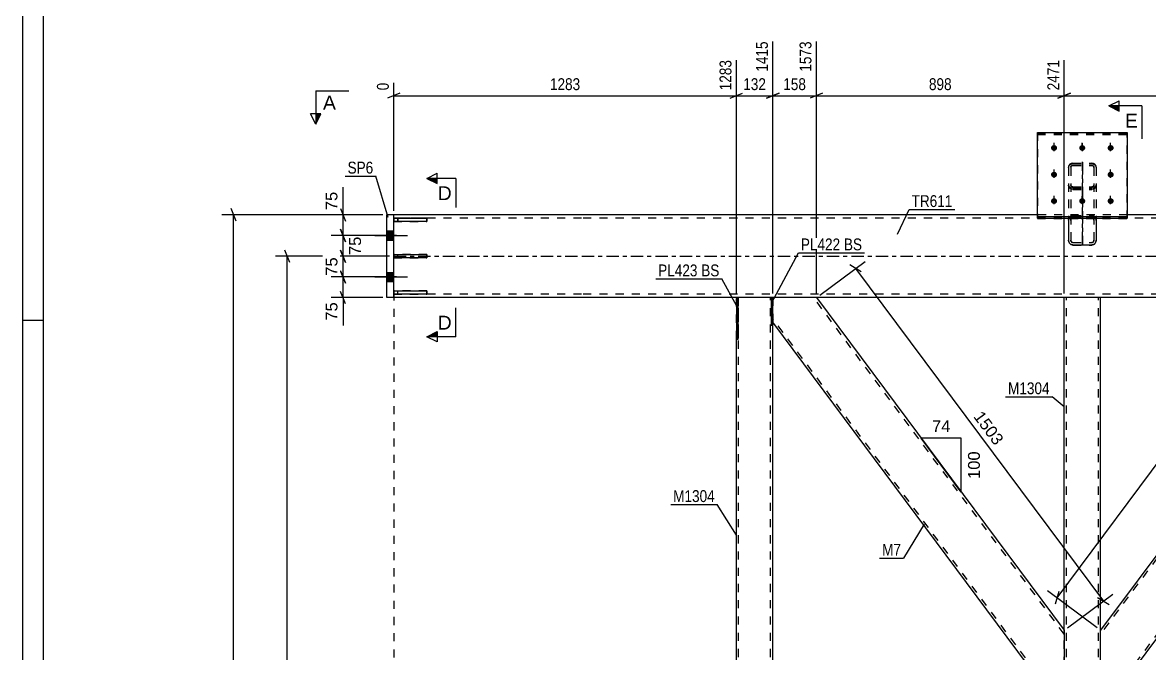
# Model space of a CAD drawing. Header units: millimetres. Extents: x -90 to 1099, y -612 to 229.
# Drawn here: x -89.7 to 182.6, y -96 to 56.5 of the extents above; entities that cross this region are included whole.
import ezdxf

# ---------------------------------------------------------------- set-up
doc = ezdxf.new("R2010")
doc.units = ezdxf.units.MM
doc.linetypes.add('DXK_LINE_DOT2', pattern=[3.9198, 1.9599, -1.9599])
doc.linetypes.add('DXK_LINE_DOT3', pattern=[5.9187, 2.979, -0.9799, 0.9799, -0.9799])
doc.styles.add('Arial', font='ARIAL.TTF', dxfattribs={"height": 0.2})
doc.styles.add('Arial Narrow', font='ARIALN.TTF', dxfattribs={"height": 0.2})

# ---------------------------------------------------------------- blocks, each defined once
blk = doc.blocks.new('Unknown-761555022-1133')
at = {"color": 5, "linetype": 'Continuous'}
for p, q in [((-89.67, 229.45), (-89.67, -611.55)), ((-84.67, 224.45), (-84.67, -606.55)), ((-84.67, -15.55), (-89.67, -15.55))]:
    blk.add_line(p, q, dxfattribs=at)
blk = doc.blocks.new('Part-761555022-4095 - 4074')
at = {"color": 7, "linetype": 'DXK_LINE_DOT2'}
for p, q in [((163.09, 21.9), (163.01, 21.51)), ((163.32, 22.22), (163.09, 21.9)), ((163.67, 22.44), (163.32, 22.22)), ((163.58, 21.71), (163.7, 21.87)), ((164.07, 22.52), (163.67, 22.44)), ((163.7, 21.87), (163.87, 21.98)), ((163.87, 21.98), (164.07, 22.01)), ((164.07, 22.52), (168.61, 22.52)), ((164.07, 22.01), (168.61, 22.01)), ((169.02, 22.44), (168.61, 22.52)), ((168.61, 22.01), (168.81, 21.98)), ((168.81, 21.98), (168.98, 21.87)), ((168.98, 21.87), (169.1, 21.71)), ((169.36, 22.22), (169.02, 22.44)), ((169.59, 21.9), (169.36, 22.22)), ((169.67, 21.51), (169.59, 21.9)), ((163.01, 21.51), (163.01, 9.2)), ((163.54, 21.51), (163.58, 21.71)), ((163.54, 21.51), (163.54, 3.88)), ((169.1, 21.71), (169.14, 21.51)), ((169.14, 21.51), (169.14, 3.88)), ((169.67, 21.51), (169.67, 9.2)), ((163.01, 17.25), (163.09, 16.87)), ((163.09, 16.87), (163.32, 16.55)), ((163.32, 16.55), (163.67, 16.33)), ((163.58, 17.06), (163.54, 17.25)), ((163.7, 16.9), (163.58, 17.06)), ((163.87, 16.79), (163.7, 16.9)), ((164.07, 16.75), (163.87, 16.79)), ((164.07, 16.75), (168.61, 16.75)), ((168.81, 16.79), (168.61, 16.75)), ((168.98, 16.9), (168.81, 16.79)), ((169.1, 17.06), (168.98, 16.9)), ((169.02, 16.33), (169.36, 16.55)), ((169.14, 17.25), (169.1, 17.06)), ((169.36, 16.55), (169.59, 16.87)), ((169.59, 16.87), (169.67, 17.25)), ((163.67, 16.33), (164.07, 16.25)), ((164.07, 16.25), (168.61, 16.25)), ((168.61, 16.25), (169.02, 16.33)), ((163.01, 8.71), (163.09, 9.14)), ((163.58, 8.93), (163.54, 8.71)), ((163.67, 9.76), (164.07, 9.84)), ((164.07, 9.28), (163.87, 9.23)), ((164.07, 9.84), (168.61, 9.84)), ((164.07, 9.28), (168.61, 9.28)), ((168.61, 9.84), (169.02, 9.76)), ((168.81, 9.23), (168.61, 9.28)), ((169.14, 8.71), (169.1, 8.93)), ((169.59, 9.14), (169.67, 8.71)), ((163.54, 3.88), (163.58, 3.67)), ((163.87, 3.36), (164.07, 3.32)), ((164.07, 3.32), (168.61, 3.32)), ((168.61, 3.32), (168.81, 3.36)), ((169.1, 3.67), (169.14, 3.88))]:
    blk.add_line(p, q, dxfattribs=at)
at = {"color": 7, "linetype": 'DXK_LINE_DOT3'}
blk.add_line((166.34, 2.88), (166.34, 22.8), dxfattribs=at)
at = {"color": 2, "linetype": 'Continuous'}
for p, q in [((163.01, 9.2), (163.01, 3.88)), ((169.67, 9.2), (169.67, 3.88)), ((163.09, 3.45), (163.01, 3.88)), ((164.07, 2.75), (163.67, 2.84)), ((164.07, 2.75), (168.61, 2.75)), ((169.02, 2.84), (168.61, 2.75)), ((169.67, 3.88), (169.59, 3.45))]:
    blk.add_line(p, q, dxfattribs=at)
at = {"color": 7, "linetype": 'DXK_LINE_DOT2'}
for centre, radius, start, end in [((164.12, 8.75), 1.1, 114.32, 159.2417), ((164.1, 8.73), 0.552, 114.32, 159.2417), ((168.58, 8.73), 0.552, 20.7583, 65.68), ((168.56, 8.75), 1.1, 20.7583, 65.68), ((164.1, 3.86), 0.552, 200.7583, 245.68), ((168.58, 3.86), 0.552, 294.32, 339.2417)]:
    blk.add_arc(centre, radius, start, end, dxfattribs=at)
at = {"color": 2, "linetype": 'Continuous'}
for centre, start, end in [((164.12, 3.84), 200.7583, 245.68), ((168.56, 3.84), 294.32, 339.2417)]:
    blk.add_arc(centre, 1.1, start, end, dxfattribs=at)
blk = doc.blocks.new('Part-761555022-4110 - 4074')
at = {"color": 2, "linetype": 'Continuous'}
for p, q in [((230.58, -10), (170.74, -90.37)), ((241.1, -10), (230.61, -10)), ((241.1, -15.96), (173.82, -106.33)), ((170.74, -108.68), (170.74, -90.37)), ((170.74, -110.46), (170.74, -108.68))]:
    blk.add_line(p, q, dxfattribs=at)
at = {"color": 7, "linetype": 'DXK_LINE_DOT2'}
for p, q in [((231.24, -10), (170.74, -91.26)), ((230.58, -10), (230.61, -10)), ((230.61, -10), (230.58, -10)), ((241.1, -10), (241.1, -15.96)), ((241.1, -15.06), (170.74, -109.57)), ((173.82, -106.33), (170.74, -110.46)), ((170.74, -110.33), (170.74, -108.68))]:
    blk.add_line(p, q, dxfattribs=at)
blk = doc.blocks.new('Part-761555022-4161 - 4074')
at = {"color": 7, "linetype": 'DXK_LINE_DOT2'}
for p, q in [((163.01, 21.4), (163.09, 21.78)), ((163.09, 21.78), (163.32, 22.11)), ((163.32, 22.11), (163.67, 22.33)), ((163.67, 22.33), (164.07, 22.4)), ((163.87, 21.86), (163.7, 21.75)), ((164.07, 21.9), (163.87, 21.86)), ((164.07, 22.4), (168.61, 22.4)), ((164.07, 21.9), (168.61, 21.9)), ((168.61, 22.4), (169.02, 22.33)), ((168.81, 21.86), (168.61, 21.9)), ((168.98, 21.75), (168.81, 21.86)), ((169.02, 22.33), (169.36, 22.11)), ((169.36, 22.11), (169.59, 21.78)), ((169.59, 21.78), (169.67, 21.4)), ((163.01, 21.4), (163.01, 3.85)), ((163.58, 21.59), (163.54, 21.4)), ((163.54, 21.4), (163.54, 3.85)), ((163.7, 21.75), (163.58, 21.59)), ((169.1, 21.59), (168.98, 21.75)), ((169.14, 21.4), (169.1, 21.59)), ((169.14, 21.4), (169.14, 3.85)), ((169.67, 21.4), (169.67, 3.85)), ((163.09, 16.76), (163.01, 17.14)), ((163.32, 16.43), (163.09, 16.76)), ((163.67, 16.21), (163.32, 16.43)), ((163.54, 17.14), (163.58, 16.95)), ((163.58, 16.95), (163.7, 16.79)), ((163.7, 16.79), (163.87, 16.68)), ((163.87, 16.68), (164.07, 16.64)), ((164.07, 16.64), (168.61, 16.64)), ((168.61, 16.64), (168.81, 16.68)), ((168.81, 16.68), (168.98, 16.79)), ((168.98, 16.79), (169.1, 16.95)), ((169.36, 16.43), (169.02, 16.21)), ((169.1, 16.95), (169.14, 17.14)), ((169.59, 16.76), (169.36, 16.43)), ((169.67, 17.14), (169.59, 16.76)), ((164.07, 16.14), (163.67, 16.21)), ((164.07, 16.14), (168.61, 16.14)), ((169.02, 16.21), (168.61, 16.14)), ((163.09, 9.1), (163.01, 8.67)), ((163.54, 8.67), (163.58, 8.89)), ((164.07, 9.81), (163.67, 9.72)), ((163.87, 9.19), (164.07, 9.24)), ((164.07, 9.81), (168.61, 9.81)), ((164.07, 9.24), (168.61, 9.24)), ((169.02, 9.72), (168.61, 9.81)), ((168.61, 9.24), (168.81, 9.19)), ((169.1, 8.89), (169.14, 8.67)), ((169.67, 8.67), (169.59, 9.1)), ((163.01, 3.85), (163.09, 3.41)), ((163.58, 3.63), (163.54, 3.85)), ((163.67, 2.8), (164.07, 2.71)), ((164.07, 3.28), (163.87, 3.32)), ((164.07, 3.28), (168.61, 3.28)), ((168.81, 3.32), (168.61, 3.28)), ((168.61, 2.71), (169.02, 2.8)), ((169.14, 3.85), (169.1, 3.63)), ((169.59, 3.41), (169.67, 3.85)), ((164.07, 2.71), (168.61, 2.71))]:
    blk.add_line(p, q, dxfattribs=at)
at = {"color": 7, "linetype": 'DXK_LINE_DOT3'}
blk.add_line((166.34, 22.69), (166.34, 2.84), dxfattribs=at)
at = {"color": 7, "linetype": 'DXK_LINE_DOT2'}
for centre, radius, start, end in [((164.12, 8.71), 1.1, 114.32, 159.2417), ((164.1, 8.69), 0.552, 114.32, 159.2417), ((168.58, 8.69), 0.552, 20.7583, 65.68), ((168.56, 8.71), 1.1, 20.7583, 65.68), ((164.12, 3.8), 1.1, 200.7583, 245.68), ((164.1, 3.82), 0.552, 200.7583, 245.68), ((168.58, 3.82), 0.552, 294.32, 339.2417), ((168.56, 3.8), 1.1, 294.32, 339.2417)]:
    blk.add_arc(centre, radius, start, end, dxfattribs=at)
blk = doc.blocks.new('Part-761555022-4164 - 4074')
at = {"color": 2, "linetype": 'Continuous'}
for p, q in [((155.51, 9.2), (155.51, 29.93)), ((155.51, 29.93), (177.17, 29.93)), ((177.17, 29.93), (177.17, 9.2)), ((155.51, 9.57), (177.17, 9.57)), ((155.51, 9.2), (177.17, 9.2))]:
    blk.add_line(p, q, dxfattribs=at)
at = {"color": 7, "linetype": 'DXK_LINE_DOT2'}
blk.add_line((155.51, 29.56), (177.17, 29.56), dxfattribs=at)
blk = doc.blocks.new('Part-761555022-4167 - 4074')
at = {"color": 7, "linetype": 'DXK_LINE_DOT2'}
for p, q in [((177.17, 29.82), (155.51, 29.82)), ((155.51, 29.82), (155.51, 9.09)), ((155.51, 29.45), (177.17, 29.45)), ((177.17, 9.09), (177.17, 29.82)), ((155.51, 9.46), (177.17, 9.46)), ((155.51, 9.09), (177.17, 9.09))]:
    blk.add_line(p, q, dxfattribs=at)
blk = doc.blocks.new('Part-761555022-4186 - 4074')
at = {"color": 2, "linetype": 'Continuous'}
for p, q in [((-1.67, -10), (-1.67, 10)), ((0, 10), (-1.67, 10)), ((0, -10), (0, 10)), ((0, -10), (-1.67, -10))]:
    blk.add_line(p, q, dxfattribs=at)
blk = doc.blocks.new('Part-761555022-4246 - 4074')
at = {"color": 2, "linetype": 'Continuous'}
for p, q in [((45.34, 10), (0, 10)), ((155.51, 10), (45.44, 10)), ((393.01, 10), (177.17, 10)), ((45.34, -10), (0, -10)), ((82.77, -10), (45.44, -10)), ((91.17, -10), (83.17, -10)), ((91.57, -10), (91.57, -10)), ((230.61, -10), (102.06, -10))]:
    blk.add_line(p, q, dxfattribs=at)
at = {"color": 7, "linetype": 'DXK_LINE_DOT2'}
for p, q in [((0, -10), (0, 10)), ((45.34, 9.2), (0, 9.2)), ((1035.51, 9.2), (45.44, 9.2)), ((177.17, 10), (155.51, 10)), ((45.34, -9.2), (0, -9.2)), ((1035.51, -9.2), (45.44, -9.2)), ((83.17, -10), (82.77, -10)), ((102.06, -10), (91.17, -10))]:
    blk.add_line(p, q, dxfattribs=at)
at = {"color": 7, "linetype": 'DXK_LINE_DOT3'}
for p, q in [((0, 0), (45.34, 0)), ((45.44, 0), (1035.51, 0))]:
    blk.add_line(p, q, dxfattribs=at)
blk = doc.blocks.new('Part-761555022-4250 - 4074')
at = {"color": 2, "linetype": 'Continuous'}
for p, q in [((0, 0.4), (8, 0.4)), ((0, 0.4), (0, -0.4)), ((8, 0.4), (8, -0.4)), ((8, -0.4), (0, -0.4))]:
    blk.add_line(p, q, dxfattribs=at)
at = {"color": 7, "linetype": 'DXK_LINE_DOT2'}
blk.add_line((1, -0.4), (1, 0.4), dxfattribs=at)
blk = doc.blocks.new('Part-761555022-4251 - 4074')
at = {"color": 2, "linetype": 'Continuous'}
for p, q in [((0, 9.17), (8, 9.17)), ((0, 9.17), (0, 8.37)), ((8, 8.37), (0, 8.37)), ((8, 9.17), (8, 8.37))]:
    blk.add_line(p, q, dxfattribs=at)
at = {"color": 7, "linetype": 'DXK_LINE_DOT2'}
blk.add_line((1, 8.37), (1, 9.17), dxfattribs=at)
blk = doc.blocks.new('Part-761555022-4252 - 4074')
at = {"color": 2, "linetype": 'Continuous'}
for p, q in [((0, -9.16), (0, -8.36)), ((0, -8.36), (8, -8.36)), ((8, -9.16), (0, -9.16)), ((8, -8.36), (8, -9.16))]:
    blk.add_line(p, q, dxfattribs=at)
at = {"color": 7, "linetype": 'DXK_LINE_DOT2'}
blk.add_line((1, -9.16), (1, -8.36), dxfattribs=at)
blk = doc.blocks.new('Part-761555022-4253 - 4074')
at = {"color": 7, "linetype": 'DXK_LINE_DOT2'}
for p, q in [((8, 0.4), (0, 0.4)), ((0, 0.4), (0, -0.4)), ((1, -0.4), (1, 0.4)), ((8, -0.4), (8, 0.4)), ((0, -0.4), (8, -0.4))]:
    blk.add_line(p, q, dxfattribs=at)
blk = doc.blocks.new('Part-761555022-4254 - 4074')
at = {"color": 7, "linetype": 'DXK_LINE_DOT2'}
for p, q in [((8, 9.17), (0, 9.17)), ((0, 9.17), (0, 8.37)), ((0, 8.37), (8, 8.37)), ((1, 9.17), (1, 8.37)), ((8, 8.37), (8, 9.17))]:
    blk.add_line(p, q, dxfattribs=at)
blk = doc.blocks.new('Part-761555022-4255 - 4074')
at = {"color": 7, "linetype": 'DXK_LINE_DOT2'}
for p, q in [((8, -8.36), (0, -8.36)), ((0, -8.36), (0, -9.16)), ((0, -9.16), (8, -9.16)), ((1, -9.16), (1, -8.36)), ((8, -9.16), (8, -8.36))]:
    blk.add_line(p, q, dxfattribs=at)
blk = doc.blocks.new('Bolt-761555022-4394 - 4074')
at = {"linetype": 'Continuous'}
for points in [[(-1.67, 6.1), (-1.67, 3.9), (0, 3.9), (0, 6.1)], [(-1.67, 6.1), (-1.67, 3.9), (0, 3.9), (0, 6.1)], [(-1.67, -3.9), (-1.67, -6.1), (0, -6.1), (0, -3.9)], [(-1.67, -3.9), (-1.67, -6.1), (0, -6.1), (0, -3.9)]]:
    blk.add_hatch(color=1, dxfattribs=at).paths.add_polyline_path(points)
at = {"color": 1, "linetype": 'Continuous'}
for p, q in [((-1.67, 6.1), (0, 6.1)), ((-1.67, 6.1), (0, 6.1)), ((-4.6, 5), (3.33, 5)), ((-4.6, 5), (3.33, 5)), ((-1.67, 3.9), (0, 3.9)), ((-1.67, 3.9), (0, 3.9)), ((-4.6, -5), (3.33, -5)), ((-4.6, -5), (3.33, -5)), ((-1.67, -3.9), (0, -3.9)), ((-1.67, -3.9), (0, -3.9)), ((-1.67, -6.1), (0, -6.1)), ((-1.67, -6.1), (0, -6.1))]:
    blk.add_line(p, q, dxfattribs=at)
blk = doc.blocks.new('Bolt-761555022-4397 - 4074')
at = {"color": 1, "linetype": 'DXK_LINE_DOT2'}
for p, q in [((159.51, 25.4), (159.51, 27.29)), ((166.37, 25.4), (166.37, 27.29)), ((173.17, 25.4), (173.17, 27.29)), ((159.51, 18.94), (159.51, 20.84)), ((173.17, 18.94), (173.17, 20.84)), ((159.51, 12.55), (159.51, 14.45)), ((166.37, 12.55), (166.37, 14.45)), ((173.17, 12.55), (173.17, 14.45))]:
    blk.add_line(p, q, dxfattribs=at)
blk = doc.blocks.new('Bolt-761555022-4398 - 4074')
at = {"linetype": 'Continuous'}
for points in [[(159.51, 25.48), (159.35, 25.5), (159.21, 25.54), (159.08, 25.61), (158.96, 25.71), (158.87, 25.83), (158.81, 25.96), (158.78, 26.1), (158.78, 26.24), (158.81, 26.38), (158.87, 26.51), (158.96, 26.63), (159.08, 26.73), (159.21, 26.8), (159.35, 26.84), (159.51, 26.86), (159.66, 26.84), (159.81, 26.8), (159.94, 26.73), (160.05, 26.63), (160.14, 26.51), (160.2, 26.38), (160.24, 26.24), (160.24, 26.1), (160.2, 25.96), (160.14, 25.83), (160.05, 25.71), (159.94, 25.61), (159.81, 25.54), (159.66, 25.5)], [(166.31, 25.48), (166.15, 25.5), (166.01, 25.54), (165.88, 25.61), (165.76, 25.71), (165.67, 25.83), (165.61, 25.96), (165.58, 26.1), (165.58, 26.24), (165.61, 26.38), (165.67, 26.51), (165.76, 26.63), (165.88, 26.73), (166.01, 26.8), (166.15, 26.84), (166.31, 26.86), (166.46, 26.84), (166.61, 26.8), (166.74, 26.73), (166.85, 26.63), (166.94, 26.51), (167, 26.38), (167.04, 26.24), (167.04, 26.1), (167, 25.96), (166.94, 25.83), (166.85, 25.71), (166.74, 25.61), (166.61, 25.54), (166.46, 25.5)], [(173.17, 25.48), (173.02, 25.5), (172.88, 25.54), (172.74, 25.61), (172.63, 25.71), (172.54, 25.83), (172.48, 25.96), (172.44, 26.1), (172.44, 26.24), (172.48, 26.38), (172.54, 26.51), (172.63, 26.63), (172.74, 26.73), (172.88, 26.8), (173.02, 26.84), (173.17, 26.86), (173.33, 26.84), (173.47, 26.8), (173.6, 26.73), (173.72, 26.63), (173.81, 26.51), (173.87, 26.38), (173.9, 26.24), (173.9, 26.1), (173.87, 25.96), (173.81, 25.83), (173.72, 25.71), (173.6, 25.61), (173.47, 25.54), (173.33, 25.5)], [(159.51, 19.03), (159.35, 19.04), (159.21, 19.09), (159.08, 19.16), (158.96, 19.26), (158.87, 19.37), (158.81, 19.5), (158.78, 19.65), (158.78, 19.79), (158.81, 19.93), (158.87, 20.06), (158.96, 20.18), (159.08, 20.27), (159.21, 20.35), (159.35, 20.39), (159.51, 20.41), (159.66, 20.39), (159.81, 20.35), (159.94, 20.27), (160.05, 20.18), (160.14, 20.06), (160.2, 19.93), (160.24, 19.79), (160.24, 19.65), (160.2, 19.5), (160.14, 19.37), (160.05, 19.26), (159.94, 19.16), (159.81, 19.09), (159.66, 19.04)], [(173.17, 19.03), (173.02, 19.04), (172.88, 19.09), (172.74, 19.16), (172.63, 19.26), (172.54, 19.37), (172.48, 19.5), (172.44, 19.65), (172.44, 19.79), (172.48, 19.93), (172.54, 20.06), (172.63, 20.18), (172.74, 20.27), (172.88, 20.35), (173.02, 20.39), (173.17, 20.41), (173.33, 20.39), (173.47, 20.35), (173.6, 20.27), (173.72, 20.18), (173.81, 20.06), (173.87, 19.93), (173.9, 19.79), (173.9, 19.65), (173.87, 19.5), (173.81, 19.37), (173.72, 19.26), (173.6, 19.16), (173.47, 19.09), (173.33, 19.04)], [(159.51, 12.64), (159.35, 12.65), (159.21, 12.7), (159.08, 12.77), (158.96, 12.87), (158.87, 12.98), (158.81, 13.11), (158.78, 13.26), (158.78, 13.4), (158.81, 13.54), (158.87, 13.67), (158.96, 13.79), (159.08, 13.88), (159.21, 13.96), (159.35, 14), (159.51, 14.02), (159.66, 14), (159.81, 13.96), (159.94, 13.88), (160.05, 13.79), (160.14, 13.67), (160.2, 13.54), (160.24, 13.4), (160.24, 13.26), (160.2, 13.11), (160.14, 12.98), (160.05, 12.87), (159.94, 12.77), (159.81, 12.7), (159.66, 12.65)], [(166.31, 12.64), (166.15, 12.65), (166.01, 12.7), (165.88, 12.77), (165.76, 12.87), (165.67, 12.98), (165.61, 13.11), (165.58, 13.26), (165.58, 13.4), (165.61, 13.54), (165.67, 13.67), (165.76, 13.79), (165.88, 13.88), (166.01, 13.96), (166.15, 14), (166.31, 14.02), (166.46, 14), (166.61, 13.96), (166.74, 13.88), (166.85, 13.79), (166.94, 13.67), (167, 13.54), (167.04, 13.4), (167.04, 13.26), (167, 13.11), (166.94, 12.98), (166.85, 12.87), (166.74, 12.77), (166.61, 12.7), (166.46, 12.65)], [(173.17, 12.64), (173.02, 12.65), (172.88, 12.7), (172.74, 12.77), (172.63, 12.87), (172.54, 12.98), (172.48, 13.11), (172.44, 13.26), (172.44, 13.4), (172.48, 13.54), (172.54, 13.67), (172.63, 13.79), (172.74, 13.88), (172.88, 13.96), (173.02, 14), (173.17, 14.02), (173.33, 14), (173.47, 13.96), (173.6, 13.88), (173.72, 13.79), (173.81, 13.67), (173.87, 13.54), (173.9, 13.4), (173.9, 13.26), (173.87, 13.11), (173.81, 12.98), (173.72, 12.87), (173.6, 12.77), (173.47, 12.7), (173.33, 12.65)]]:
    blk.add_hatch(color=1, dxfattribs=at).paths.add_polyline_path(points)
at = {"color": 1, "linetype": 'Continuous'}
for p, q in [((159.51, 25.51), (159.51, 27.4)), ((166.31, 25.51), (166.31, 27.4)), ((173.17, 25.51), (173.17, 27.4)), ((159.51, 19.06), (159.51, 20.95)), ((173.17, 19.06), (173.17, 20.95)), ((159.51, 12.67), (159.51, 14.56)), ((166.31, 12.67), (166.31, 14.56)), ((173.17, 12.67), (173.17, 14.56))]:
    blk.add_line(p, q, dxfattribs=at)
blk = doc.blocks.new('Part-761555022-4433 - 4074')
at = {"color": 7, "linetype": 'DXK_LINE_DOT2'}
for p, q in [((82.77, -10), (83.17, -10)), ((82.77, -10), (82.77, -20)), ((83.17, -10), (83.17, -20)), ((82.77, -20), (83.17, -20))]:
    blk.add_line(p, q, dxfattribs=at)
blk = doc.blocks.new('Part-761555022-4438 - 4074')
at = {"color": 2, "linetype": 'Continuous'}
for p, q in [((83.17, -10), (82.77, -10)), ((82.77, -10), (82.77, -20)), ((83.17, -20), (83.17, -10)), ((82.77, -20), (83.17, -20))]:
    blk.add_line(p, q, dxfattribs=at)
blk = doc.blocks.new('Part-761555022-4453 - 4074')
at = {"color": 2, "linetype": 'Continuous'}
for p, q in [((91.57, -10), (91.17, -10)), ((91.17, -10), (91.17, -16.62)), ((91.57, -16.62), (91.57, -10)), ((91.17, -16.62), (91.57, -16.62))]:
    blk.add_line(p, q, dxfattribs=at)
blk = doc.blocks.new('Part-761555022-4458 - 4074')
at = {"color": 7, "linetype": 'DXK_LINE_DOT2'}
for p, q in [((91.17, -10), (91.57, -10)), ((91.17, -10), (91.17, -16.62)), ((91.57, -10), (91.57, -16.62)), ((91.17, -16.62), (91.57, -16.62))]:
    blk.add_line(p, q, dxfattribs=at)
blk = doc.blocks.new('Part-761555022-4490 - 4074')
at = {"color": 2, "linetype": 'Continuous'}
for p, q in [((161.94, -90.38), (161.94, -10)), ((170.74, -90.37), (170.74, -10)), ((161.94, -200.1), (161.94, -122.28)), ((170.74, -200.1), (170.74, -122.3))]:
    blk.add_line(p, q, dxfattribs=at)
at = {"color": 7, "linetype": 'DXK_LINE_DOT2'}
for p, q in [((170.74, -10), (161.94, -10)), ((162.47, -202.67), (162.47, -10)), ((170.21, -202.67), (170.21, -10)), ((161.94, -122.28), (161.94, -90.38)), ((170.74, -122.3), (170.74, -90.37)), ((161.94, -202.67), (161.94, -200.1)), ((170.74, -202.67), (170.74, -200.1)), ((161.94, -202.67), (170.74, -202.67))]:
    blk.add_line(p, q, dxfattribs=at)
blk = doc.blocks.new('Part-761555022-4560 - 4074')
at = {"color": 2, "linetype": 'Continuous'}
for p, q in [((102.06, -10), (91.57, -10)), ((102.09, -10), (161.94, -90.38)), ((158.86, -106.33), (91.57, -15.96)), ((161.94, -90.38), (161.94, -110.48))]:
    blk.add_line(p, q, dxfattribs=at)
at = {"color": 7, "linetype": 'DXK_LINE_DOT2'}
for p, q in [((91.57, -15.96), (91.57, -10)), ((161.94, -91.28), (101.43, -10)), ((102.09, -10), (102.06, -10)), ((102.09, -10), (102.06, -10)), ((161.94, -109.58), (91.57, -15.06)), ((161.94, -110.48), (158.86, -106.33))]:
    blk.add_line(p, q, dxfattribs=at)
blk = doc.blocks.new('Part-761555022-4565 - 4074')
at = {"color": 7, "linetype": 'DXK_LINE_DOT2'}
for p, q in [((91.57, -10), (82.77, -10)), ((82.77, -20), (82.77, -10)), ((83.3, -202.67), (83.3, -10)), ((91.04, -202.67), (91.04, -10)), ((91.57, -16.62), (91.57, -10)), ((82.77, -202.67), (82.77, -192.67)), ((91.57, -202.67), (91.57, -196.04)), ((82.77, -202.67), (91.57, -202.67))]:
    blk.add_line(p, q, dxfattribs=at)
at = {"color": 2, "linetype": 'Continuous'}
for p, q in [((91.57, -196.04), (91.57, -16.62)), ((82.77, -192.67), (82.77, -20))]:
    blk.add_line(p, q, dxfattribs=at)
blk = doc.blocks.new('Line-761555022-5967 - 4074')
at = {"color": 1, "linetype": 'DXK_LINE_DOT2'}
blk.add_line((0, -8.76), (0, -194.58), dxfattribs=at)
blk = doc.blocks.new('StraightDimension-761555022-5138 - 4074')
at = {"color": 7, "linetype": 'Continuous'}
for p, q in [((-12.86, 6.5), (-11.66, 3.5)), ((0.67, 5), (-14.66, 5)), ((-12.26, 0), (-12.26, 5)), ((-1, 0), (-14.66, 0)), ((-11.66, -1.5), (-12.86, 1.5))]:
    blk.add_line(p, q, dxfattribs=at)
at = {"color": 0}
blk.add_wipeout([(-7.31, 5.33), (-11.51, 5.33), (-11.51, -0.32), (-7.31, -0.32)], dxfattribs=at)
at = {"color": 3, "style": 'Arial'}
blk.add_text('75', height=2.865, rotation=90.0002, dxfattribs=at).set_placement((-7.91, 0.28))
blk = doc.blocks.new('StraightDimension-761555022-5121 - 4074')
at = {"color": 7, "linetype": 'Continuous'}
for p, q in [((-2.67, 0), (-28.56, 0)), ((-25.11, -1.5), (-26.31, 1.5)), ((-25.71, -212.58), (-25.71, 0)), ((-26.31, -211.08), (-25.11, -214.08)), ((-1, -212.58), (-28.56, -212.58))]:
    blk.add_line(p, q, dxfattribs=at)
at = {"color": 0}
blk.add_wipeout([(-26.46, -102.03), (-30.66, -102.03), (-30.66, -110.55), (-26.46, -110.55)], dxfattribs=at)
at = {"color": 3, "style": 'Arial Narrow'}
blk.add_text('3189', height=2.863, rotation=90.0002, dxfattribs=at).set_placement((-27.06, -109.95))
blk = doc.blocks.new('StraightDimension-761555022-14798 - 4074')
at = {"color": 7, "linetype": 'Continuous'}
for p, q in [((102.9, -9.4), (113.85, -1.25)), ((112.94, -3.79), (110.19, -2.1)), ((111.56, -2.95), (171.41, -83.33)), ((162.74, -89.79), (173.7, -81.63)), ((170.03, -82.49), (172.79, -84.18))]:
    blk.add_line(p, q, dxfattribs=at)
at = {"color": 0}
blk.add_wipeout([(145.1, -46.74), (148.47, -44.23), (142.44, -36.14), (139.07, -38.64)], dxfattribs=at)
at = {"color": 3, "style": 'Arial'}
blk.add_text('1503', height=2.865, rotation=-53.3309, dxfattribs=at).set_placement((139.91, -38.77))
blk = doc.blocks.new('StraightDimension-761555022-14824 - 4074')
at = {"color": 7, "linetype": 'Continuous'}
for p, q in [((160.22, -82.53), (220.05, -2.16)), ((229.77, -9.4), (217.76, -0.46)), ((219.64, -3.73), (220.47, -0.6)), ((169.94, -89.77), (157.93, -80.83)), ((160.63, -80.97), (159.8, -84.09))]:
    blk.add_line(p, q, dxfattribs=at)
at = {"color": 0}
blk.add_wipeout([(192.55, -37.85), (189.18, -35.34), (183.15, -43.44), (186.52, -45.95)], dxfattribs=at)
at = {"color": 3, "style": 'Arial'}
blk.add_text('1503', height=2.865, rotation=53.3309, dxfattribs=at).set_placement((186.39, -45.11))
blk = doc.blocks.new('StraightDimension-761555022-13958 - 4074')
at = {"color": 7, "linetype": 'Continuous'}
for p, q in [((82.77, -9), (82.77, 47.41)), ((0, 11), (0, 41.92)), ((1.5, 39.39), (-1.5, 38.19)), ((0, 38.79), (82.77, 38.79)), ((81.27, 38.19), (84.27, 39.39))]:
    blk.add_line(p, q, dxfattribs=at)
at = {"color": 0, "linetype": 'Continuous'}
for points in [[(82.17, 48.01), (77.97, 48.01), (77.97, 39.49), (82.17, 39.49)], [(-0.6, 42.52), (-4.8, 42.52), (-4.8, 39.49), (-0.6, 39.49)]]:
    blk.add_wipeout(points, dxfattribs=at)
at = {"color": 0}
blk.add_wipeout([(45.64, 39.54), (45.64, 43.74), (37.13, 43.74), (37.13, 39.54)], dxfattribs=at)
at = {"color": 3, "linetype": 'Continuous', "style": 'Arial Narrow'}
for s, height, p in [('1283', 2.863, (81.57, 40.09)), ('0', 2.86, (-1.2, 40.09))]:
    blk.add_text(s, height=height, rotation=90.0002, dxfattribs=at).set_placement(p)
at = {"color": 3, "style": 'Arial Narrow'}
blk.add_text('1283', height=2.863, dxfattribs=at).set_placement((37.73, 40.14))
blk = doc.blocks.new('StraightDimension-761555022-5147 - 4074')
at = {"color": 7, "linetype": 'Continuous'}
for p, q in [((-1, 0), (-15.11, 0)), ((-12.86, 1.5), (-11.66, -1.5)), ((-12.26, -5), (-12.26, 0)), ((0.67, -5), (-15.11, -5)), ((-11.66, -6.5), (-12.86, -3.5))]:
    blk.add_line(p, q, dxfattribs=at)
at = {"color": 0}
blk.add_wipeout([(-13.01, 0.33), (-17.21, 0.33), (-17.21, -5.32), (-13.01, -5.32)], dxfattribs=at)
at = {"color": 3, "style": 'Arial'}
blk.add_text('75', height=2.865, rotation=90.0002, dxfattribs=at).set_placement((-13.61, -4.72))
blk = doc.blocks.new('StraightDimension-761555022-5128 - 4074')
at = {"color": 7, "linetype": 'Continuous'}
for p, q in [((-12.86, 11.5), (-11.66, 8.5)), ((-2.67, 10), (-15.11, 10)), ((-12.26, 5), (-12.26, 10)), ((-11.66, 3.5), (-12.86, 6.5)), ((0.67, 5), (-15.11, 5))]:
    blk.add_line(p, q, dxfattribs=at)
at = {"color": 0}
blk.add_wipeout([(-13.01, 16.17), (-17.21, 16.17), (-17.21, 10.52), (-13.01, 10.52)], dxfattribs=at)
at = {"color": 7, "linetype": 'Continuous'}
blk.add_line((-12.26, 10), (-12.26, 16.7), dxfattribs=at)
blk.add_line((-12.26, 10), (-12.26, 16.7), dxfattribs=at)
at = {"color": 3, "style": 'Arial'}
blk.add_text('75', height=2.865, rotation=90.0002, dxfattribs=at).set_placement((-13.61, 11.12))
blk = doc.blocks.new('StraightDimension-761555022-5156 - 4074')
at = {"color": 7, "linetype": 'Continuous'}
for p, q in [((0.67, -5), (-15.11, -5)), ((-12.86, -3.5), (-11.66, -6.5)), ((-12.26, -10), (-12.26, -5)), ((-2.67, -10), (-15.11, -10)), ((-11.66, -11.5), (-12.86, -8.5))]:
    blk.add_line(p, q, dxfattribs=at)
at = {"color": 0}
blk.add_wipeout([(-13.01, -10.53), (-17.21, -10.53), (-17.21, -16.17), (-13.01, -16.17)], dxfattribs=at)
at = {"color": 7, "linetype": 'Continuous'}
blk.add_line((-12.26, -10), (-12.26, -16.7), dxfattribs=at)
blk.add_line((-12.26, -10), (-12.26, -16.7), dxfattribs=at)
at = {"color": 3, "style": 'Arial'}
blk.add_text('75', height=2.865, rotation=90.0002, dxfattribs=at).set_placement((-13.61, -15.57))
blk = doc.blocks.new('StraightDimension-761555022-13957 - 4074')
at = {"color": 7, "linetype": 'Continuous'}
for p, q in [((91.57, -9), (91.57, 51.91)), ((82.77, -9), (82.77, 47.41)), ((81.27, 38.19), (84.27, 39.39)), ((82.77, 38.79), (91.57, 38.79)), ((93.07, 39.39), (90.07, 38.19))]:
    blk.add_line(p, q, dxfattribs=at)
at = {"color": 0}
blk.add_wipeout([(90.51, 39.54), (90.51, 43.74), (83.83, 43.74), (83.83, 39.54)], dxfattribs=at)
at = {"color": 0, "linetype": 'Continuous'}
blk.add_wipeout([(90.97, 52.51), (86.77, 52.51), (86.77, 43.99), (90.97, 43.99)], dxfattribs=at)
at = {"color": 3, "linetype": 'Continuous', "style": 'Arial Narrow'}
blk.add_text('1415', height=2.863, rotation=90.0002, dxfattribs=at).set_placement((90.37, 44.59))
at = {"color": 3, "style": 'Arial Narrow'}
blk.add_text('132', height=2.863, dxfattribs=at).set_placement((84.43, 40.14))
blk = doc.blocks.new('StraightDimension-761555022-13954 - 4074')
at = {"color": 7, "linetype": 'Continuous'}
for p, q in [((161.94, -9), (161.94, 47.41)), ((230.58, -9), (230.58, 47.41)), ((163.44, 39.39), (160.44, 38.19)), ((161.94, 38.79), (230.58, 38.79)), ((229.08, 38.19), (232.08, 39.39))]:
    blk.add_line(p, q, dxfattribs=at)
at = {"color": 0, "linetype": 'Continuous'}
blk.add_wipeout([(229.98, 48.01), (225.78, 48.01), (225.78, 39.49), (229.98, 39.49)], dxfattribs=at)
at = {"color": 0}
blk.add_wipeout([(200.51, 39.54), (200.51, 43.74), (192, 43.74), (192, 39.54)], dxfattribs=at)
at = {"color": 3, "linetype": 'Continuous', "style": 'Arial Narrow'}
blk.add_text('3500', height=2.863, rotation=90.0002, dxfattribs=at).set_placement((229.38, 40.09))
at = {"color": 3, "style": 'Arial Narrow'}
blk.add_text('1030', height=2.863, dxfattribs=at).set_placement((192.6, 40.14))
blk = doc.blocks.new('StraightDimension-761555022-13955 - 4074')
at = {"color": 7, "linetype": 'Continuous'}
for p, q in [((102.09, -9), (102.09, 51.91)), ((161.94, -9), (161.94, 47.41)), ((103.59, 39.39), (100.59, 38.19)), ((102.09, 38.79), (161.94, 38.79)), ((160.44, 38.19), (163.44, 39.39))]:
    blk.add_line(p, q, dxfattribs=at)
at = {"color": 0, "linetype": 'Continuous'}
blk.add_wipeout([(161.34, 48.01), (157.14, 48.01), (157.14, 39.49), (161.34, 39.49)], dxfattribs=at)
at = {"color": 0}
blk.add_wipeout([(135.36, 39.54), (135.36, 43.74), (128.68, 43.74), (128.68, 39.54)], dxfattribs=at)
at = {"color": 3, "linetype": 'Continuous', "style": 'Arial Narrow'}
blk.add_text('2471', height=2.863, rotation=90.0002, dxfattribs=at).set_placement((160.74, 40.09))
at = {"color": 3, "style": 'Arial Narrow'}
blk.add_text('898', height=2.863, dxfattribs=at).set_placement((129.28, 40.14))
blk = doc.blocks.new('StraightDimension-761555022-13956 - 4074')
at = {"color": 7, "linetype": 'Continuous'}
for p, q in [((91.57, -9), (91.57, 51.91)), ((102.09, -9), (102.09, 51.91)), ((90.07, 38.19), (93.07, 39.39)), ((91.57, 38.79), (102.09, 38.79)), ((103.59, 39.39), (100.59, 38.19))]:
    blk.add_line(p, q, dxfattribs=at)
at = {"color": 0}
blk.add_wipeout([(100.17, 39.54), (100.17, 43.74), (93.49, 43.74), (93.49, 39.54)], dxfattribs=at)
at = {"color": 0, "linetype": 'Continuous'}
blk.add_wipeout([(101.49, 52.51), (97.29, 52.51), (97.29, 43.99), (101.49, 43.99)], dxfattribs=at)
at = {"color": 3, "linetype": 'Continuous', "style": 'Arial Narrow'}
blk.add_text('1573', height=2.863, rotation=90.0002, dxfattribs=at).set_placement((100.89, 44.59))
at = {"color": 3, "style": 'Arial Narrow'}
blk.add_text('158', height=2.863, dxfattribs=at).set_placement((94.09, 40.14))
blk = doc.blocks.new('StraightDimension-761555022-14156 - 4074')
at = {"color": 7, "linetype": 'Continuous'}
for p, q in [((-38.09, 8.5), (-39.29, 11.5)), ((-2.67, 10), (-41.54, 10)), ((-38.69, -230.67), (-38.69, 10)), ((-2.67, -230.67), (-41.54, -230.67)), ((-39.29, -229.17), (-38.09, -232.17))]:
    blk.add_line(p, q, dxfattribs=at)
at = {"color": 0}
blk.add_wipeout([(-39.44, -105.29), (-43.64, -105.29), (-43.64, -115.38), (-39.44, -115.38)], dxfattribs=at)
at = {"color": 3, "style": 'Arial'}
blk.add_text('3610', height=2.865, rotation=90.0002, dxfattribs=at).set_placement((-40.04, -114.78))
blk = doc.blocks.new('AngleDimension-761555022-14646 - 4074')
at = {"color": 7, "linetype": 'Continuous'}
for p, q in [((126.44, -42.7), (127.41, -44)), ((137.08, -44), (127.41, -44)), ((137.08, -56.99), (127.41, -44)), ((137.08, -56.99), (137.08, -44))]:
    blk.add_line(p, q, dxfattribs=at)
at = {"color": 0}
for points in [[(135.07, -43.1), (135.07, -38.9), (129.42, -38.9), (129.42, -43.1)], [(142.18, -46.56), (137.98, -46.56), (137.98, -54.43), (142.18, -54.43)]]:
    blk.add_wipeout(points, dxfattribs=at)
at = {"color": 3, "style": 'Arial'}
blk.add_text('74', height=2.865, dxfattribs=at).set_placement((130.02, -42.5))
blk.add_text('100', height=2.865, rotation=90.0002, dxfattribs=at).set_placement((141.58, -53.83))
blk = doc.blocks.new('Mark-761555022-4561 - 4074')
at = {"color": 0}
blk.add_wipeout([(77.55, -59.39), (77.55, -56.39), (67.5, -56.39), (67.5, -59.39)], dxfattribs=at)
blk.add_wipeout([(77.55, -59.39), (77.55, -56.39), (67.5, -56.39), (67.5, -59.39)], dxfattribs=at)
at = {"color": 30, "linetype": 'Continuous'}
for p in [(66.9, -59.99), (82.77, -67.43)]:
    blk.add_line(p, (78.15, -59.99), dxfattribs=at)
at = {"color": 3, "style": 'Arial Narrow'}
blk.add_text('M1304', height=2.863, dxfattribs=at).set_placement((67.5, -59.39))
blk = doc.blocks.new('Mark-761555022-4182 - 4074')
at = {"color": 0}
blk.add_wipeout([(-4.94, 19.97), (-4.94, 22.97), (-11.16, 22.97), (-11.16, 19.97)], dxfattribs=at)
blk.add_wipeout([(-4.94, 19.97), (-4.94, 22.97), (-11.16, 22.97), (-11.16, 19.97)], dxfattribs=at)
at = {"color": 30, "linetype": 'Continuous'}
for p in [(-11.76, 19.37), (-1.31, 9.32)]:
    blk.add_line(p, (-4.34, 19.37), dxfattribs=at)
at = {"color": 3, "style": 'Arial Narrow'}
blk.add_text('SP6', height=2.863, dxfattribs=at).set_placement((-11.16, 19.97))
blk = doc.blocks.new('Mark-761555022-4242 - 4074')
at = {"color": 0}
blk.add_wipeout([(134.95, 11.89), (134.95, 14.89), (125.09, 14.89), (125.09, 11.89)], dxfattribs=at)
blk.add_wipeout([(134.95, 11.89), (134.95, 14.89), (125.09, 14.89), (125.09, 11.89)], dxfattribs=at)
at = {"color": 30, "linetype": 'Continuous'}
for p, q in [((121.67, 5.3), (124.49, 11.29)), ((124.49, 11.29), (135.55, 11.29))]:
    blk.add_line(p, q, dxfattribs=at)
at = {"color": 3, "style": 'Arial Narrow'}
blk.add_text('TR611', height=2.863, dxfattribs=at).set_placement((125.09, 11.89))
blk = doc.blocks.new('MarkSet-761555022-6088 - 4074')
at = {"color": 0}
blk.add_wipeout([(73.37, -4.86), (73.37, -1.86), (63.87, -1.86), (63.87, -4.86)], dxfattribs=at)
blk.add_wipeout([(73.37, -4.86), (73.37, -1.86), (63.87, -1.86), (63.87, -4.86)], dxfattribs=at)
blk.add_wipeout([(78.65, -4.86), (78.65, -1.86), (74.27, -1.86), (74.27, -4.86)], dxfattribs=at)
blk.add_wipeout([(78.65, -4.86), (78.65, -1.86), (74.27, -1.86), (74.27, -4.86)], dxfattribs=at)
at = {"color": 30, "linetype": 'Continuous'}
for p in [(63.27, -5.46), (82.87, -12.05)]:
    blk.add_line(p, (79.25, -5.46), dxfattribs=at)
at = {"color": 3, "style": 'Arial Narrow'}
for s, p in [('PL423', (63.87, -4.86)), ('BS', (74.27, -4.86))]:
    blk.add_text(s, height=2.863, dxfattribs=at).set_placement(p)
blk = doc.blocks.new('Mark-761555022-4486 - 4074')
at = {"color": 0}
blk.add_wipeout([(158.44, -33.34), (158.44, -30.34), (148.39, -30.34), (148.39, -33.34)], dxfattribs=at)
blk.add_wipeout([(158.44, -33.34), (158.44, -30.34), (148.39, -30.34), (148.39, -33.34)], dxfattribs=at)
at = {"color": 30, "linetype": 'Continuous'}
for p in [(147.79, -33.94), (161.94, -36.42)]:
    blk.add_line(p, (159.04, -33.94), dxfattribs=at)
at = {"color": 3, "style": 'Arial Narrow'}
blk.add_text('M1304', height=2.863, dxfattribs=at).set_placement((148.39, -33.34))
blk = doc.blocks.new('Mark-761555022-4556 - 4074')
at = {"color": 0}
blk.add_wipeout([(122.53, -72.36), (122.53, -69.36), (117.97, -69.36), (117.97, -72.36)], dxfattribs=at)
blk.add_wipeout([(122.53, -72.36), (122.53, -69.36), (117.97, -69.36), (117.97, -72.36)], dxfattribs=at)
at = {"color": 30, "linetype": 'Continuous'}
for p in [(128.1, -64.77), (117.37, -72.96)]:
    blk.add_line(p, (123.13, -72.96), dxfattribs=at)
at = {"color": 3, "style": 'Arial Narrow'}
blk.add_text('M7', height=2.863, dxfattribs=at).set_placement((117.97, -72.36))
blk = doc.blocks.new('SectionMark-761555022-5934 - 4074')
at = {"linetype": 'Continuous'}
for points in [[(175.24, 36.33), (175.24, 35.08), (172.74, 36.33)], [(175.24, -239.52), (175.24, -240.77), (172.74, -240.77)]]:
    blk.add_hatch(color=6, dxfattribs=at).paths.add_polyline_path(points)
at = {"color": 6, "linetype": 'Continuous'}
for p, q in [((172.74, 36.33), (175.24, 37.58)), ((180.74, 36.33), (172.74, 36.33)), ((172.74, 36.33), (175.24, 35.08)), ((175.24, 35.08), (175.24, 37.58)), ((172.74, -240.77), (175.24, -239.52)), ((175.24, -239.52), (175.24, -242.02)), ((180.74, -240.77), (172.74, -240.77)), ((175.24, -242.02), (172.74, -240.77))]:
    blk.add_line(p, q, dxfattribs=at)
at = {"color": 0, "linetype": 'Continuous'}
for points in [[(179.74, 31.08), (179.74, 34.58), (176.63, 34.58), (176.63, 31.08)], [(179.74, -239.02), (179.74, -235.52), (176.63, -235.52), (176.63, -239.02)]]:
    blk.add_wipeout(points, dxfattribs=at)
at = {"color": 6, "linetype": 'Continuous'}
for p, q in [((180.74, 36.33), (180.74, 28.33)), ((180.74, -240.77), (180.74, -232.77))]:
    blk.add_line(p, q, dxfattribs=at)
at = {"color": 3, "linetype": 'Continuous', "style": 'Arial'}
for p in [(176.63, 31.08), (176.63, -239.02)]:
    blk.add_text('E', height=3.34, dxfattribs=at).set_placement(p)
blk = doc.blocks.new('SectionMark-761555022-5936 - 4074')
at = {"color": 6, "linetype": 'Continuous'}
for p, q in [((-18.84, 39.93), (-18.84, 31.93)), ((-18.84, 31.93), (-20.09, 34.43))]:
    blk.add_line(p, q, dxfattribs=at)
at = {"color": 0, "linetype": 'Continuous'}
blk.add_wipeout([(-13.98, 35.43), (-13.98, 38.93), (-17.09, 38.93), (-17.09, 35.43)], dxfattribs=at)
at = {"linetype": 'Continuous'}
blk.add_hatch(color=6, dxfattribs=at).paths.add_polyline_path([(-18.84, 34.43), (-17.59, 34.43), (-18.84, 31.93)])
at = {"color": 6, "linetype": 'Continuous'}
for p, q in [((-18.84, 39.93), (-10.84, 39.93)), ((-17.59, 34.43), (-20.09, 34.43)), ((-18.84, 31.93), (-17.59, 34.43))]:
    blk.add_line(p, q, dxfattribs=at)
at = {"color": 3, "linetype": 'Continuous', "style": 'Arial'}
blk.add_text('A', height=3.34, dxfattribs=at).set_placement((-17.09, 35.43))
blk = doc.blocks.new('SectionMark-761555022-5940 - 4074')
at = {"color": 6, "linetype": 'Continuous'}
for p, q in [((8, 18.81), (10.5, 20.06)), ((15, 18.81), (8, 18.81)), ((15, -19.47), (8, -19.47)), ((10.5, -20.71), (8, -19.47))]:
    blk.add_line(p, q, dxfattribs=at)
at = {"color": 0, "linetype": 'Continuous'}
for points in [[(14, 13.56), (14, 17.06), (10.63, 17.06), (10.63, 13.56)], [(14, -17.72), (14, -14.22), (10.63, -14.22), (10.63, -17.72)]]:
    blk.add_wipeout(points, dxfattribs=at)
at = {"linetype": 'Continuous'}
for points in [[(10.5, 18.81), (10.5, 17.56), (8, 18.81)], [(10.5, -18.21), (10.5, -19.47), (8, -19.47)]]:
    blk.add_hatch(color=6, dxfattribs=at).paths.add_polyline_path(points)
at = {"color": 6, "linetype": 'Continuous'}
for p, q in [((10.5, 17.56), (10.5, 20.06)), ((8, 18.81), (10.5, 17.56)), ((15, 18.81), (15, 11.81)), ((15, -19.47), (15, -12.47)), ((8, -19.47), (10.5, -18.21)), ((10.5, -18.21), (10.5, -20.71))]:
    blk.add_line(p, q, dxfattribs=at)
at = {"color": 3, "linetype": 'Continuous', "style": 'Arial'}
for p in [(10.63, 13.56), (10.63, -17.72)]:
    blk.add_text('D', height=3.34, dxfattribs=at).set_placement(p)
blk = doc.blocks.new('MarkSet-761555022-13220 - 4074')
at = {"color": 0}
blk.add_wipeout([(107.84, 1.42), (107.84, 4.42), (98.34, 4.42), (98.34, 1.42)], dxfattribs=at)
blk.add_wipeout([(107.84, 1.42), (107.84, 4.42), (98.34, 4.42), (98.34, 1.42)], dxfattribs=at)
at = {"color": 30, "linetype": 'Continuous'}
blk.add_line((91.27, -11.34), (97.74, 0.82), dxfattribs=at)
at = {"color": 0}
blk.add_wipeout([(113.12, 1.42), (113.12, 4.42), (108.74, 4.42), (108.74, 1.42)], dxfattribs=at)
blk.add_wipeout([(113.12, 1.42), (113.12, 4.42), (108.74, 4.42), (108.74, 1.42)], dxfattribs=at)
at = {"color": 30, "linetype": 'Continuous'}
blk.add_line((97.74, 0.82), (113.72, 0.82), dxfattribs=at)
at = {"color": 3, "style": 'Arial Narrow'}
for s, p in [('PL422', (98.34, 1.42)), ('BS', (108.74, 1.42))]:
    blk.add_text(s, height=2.863, dxfattribs=at).set_placement(p)

msp = doc.modelspace()

# ---------------------------------------------------------------- block references
for name in ['Unknown-761555022-1133', 'Part-761555022-4164 - 4074', 'Part-761555022-4167 - 4074', 'Bolt-761555022-4398 - 4074', 'Bolt-761555022-4397 - 4074', 'Part-761555022-4095 - 4074', 'Part-761555022-4161 - 4074', 'Part-761555022-4246 - 4074', 'Part-761555022-4186 - 4074', 'Part-761555022-4251 - 4074', 'Part-761555022-4254 - 4074', 'Bolt-761555022-4394 - 4074', 'Part-761555022-4250 - 4074', 'Part-761555022-4253 - 4074', 'Part-761555022-4252 - 4074', 'Part-761555022-4255 - 4074', 'Line-761555022-5967 - 4074', 'Part-761555022-4433 - 4074', 'Part-761555022-4438 - 4074', 'Part-761555022-4565 - 4074', 'Part-761555022-4453 - 4074', 'Part-761555022-4458 - 4074', 'Part-761555022-4560 - 4074', 'Part-761555022-4490 - 4074', 'Part-761555022-4110 - 4074']:
    msp.add_blockref(name, (0, 0))

# ---------------------------------------------------------------- next in the draw order: block references
for name in ['StraightDimension-761555022-5138 - 4074', 'StraightDimension-761555022-14798 - 4074', 'Mark-761555022-4561 - 4074']:
    msp.add_blockref(name, (0, 0))

# ---------------------------------------------------------------- next in the draw order: block references
for name in ['StraightDimension-761555022-5121 - 4074', 'StraightDimension-761555022-14824 - 4074', 'AngleDimension-761555022-14646 - 4074', 'Mark-761555022-4556 - 4074']:
    msp.add_blockref(name, (0, 0))

# ---------------------------------------------------------------- next in the draw order: block references
for name in ['StraightDimension-761555022-13958 - 4074', 'StraightDimension-761555022-13954 - 4074', 'Mark-761555022-4486 - 4074']:
    msp.add_blockref(name, (0, 0))

# ---------------------------------------------------------------- next in the draw order: block references
for name in ['StraightDimension-761555022-13957 - 4074', 'StraightDimension-761555022-13955 - 4074', 'SectionMark-761555022-5934 - 4074', 'SectionMark-761555022-5940 - 4074', 'StraightDimension-761555022-5128 - 4074', 'StraightDimension-761555022-5147 - 4074']:
    msp.add_blockref(name, (0, 0))

# ---------------------------------------------------------------- next in the draw order: block references
for name in ['StraightDimension-761555022-13956 - 4074', 'Mark-761555022-4242 - 4074', 'MarkSet-761555022-6088 - 4074', 'StraightDimension-761555022-5156 - 4074']:
    msp.add_blockref(name, (0, 0))

# ---------------------------------------------------------------- next in the draw order: block references
for name in ['SectionMark-761555022-5936 - 4074', 'StraightDimension-761555022-14156 - 4074', 'MarkSet-761555022-13220 - 4074']:
    msp.add_blockref(name, (0, 0))

# ---------------------------------------------------------------- next in the draw order: block references
msp.add_blockref('Mark-761555022-4182 - 4074', (0, 0))

doc.saveas('drawing.dxf')
